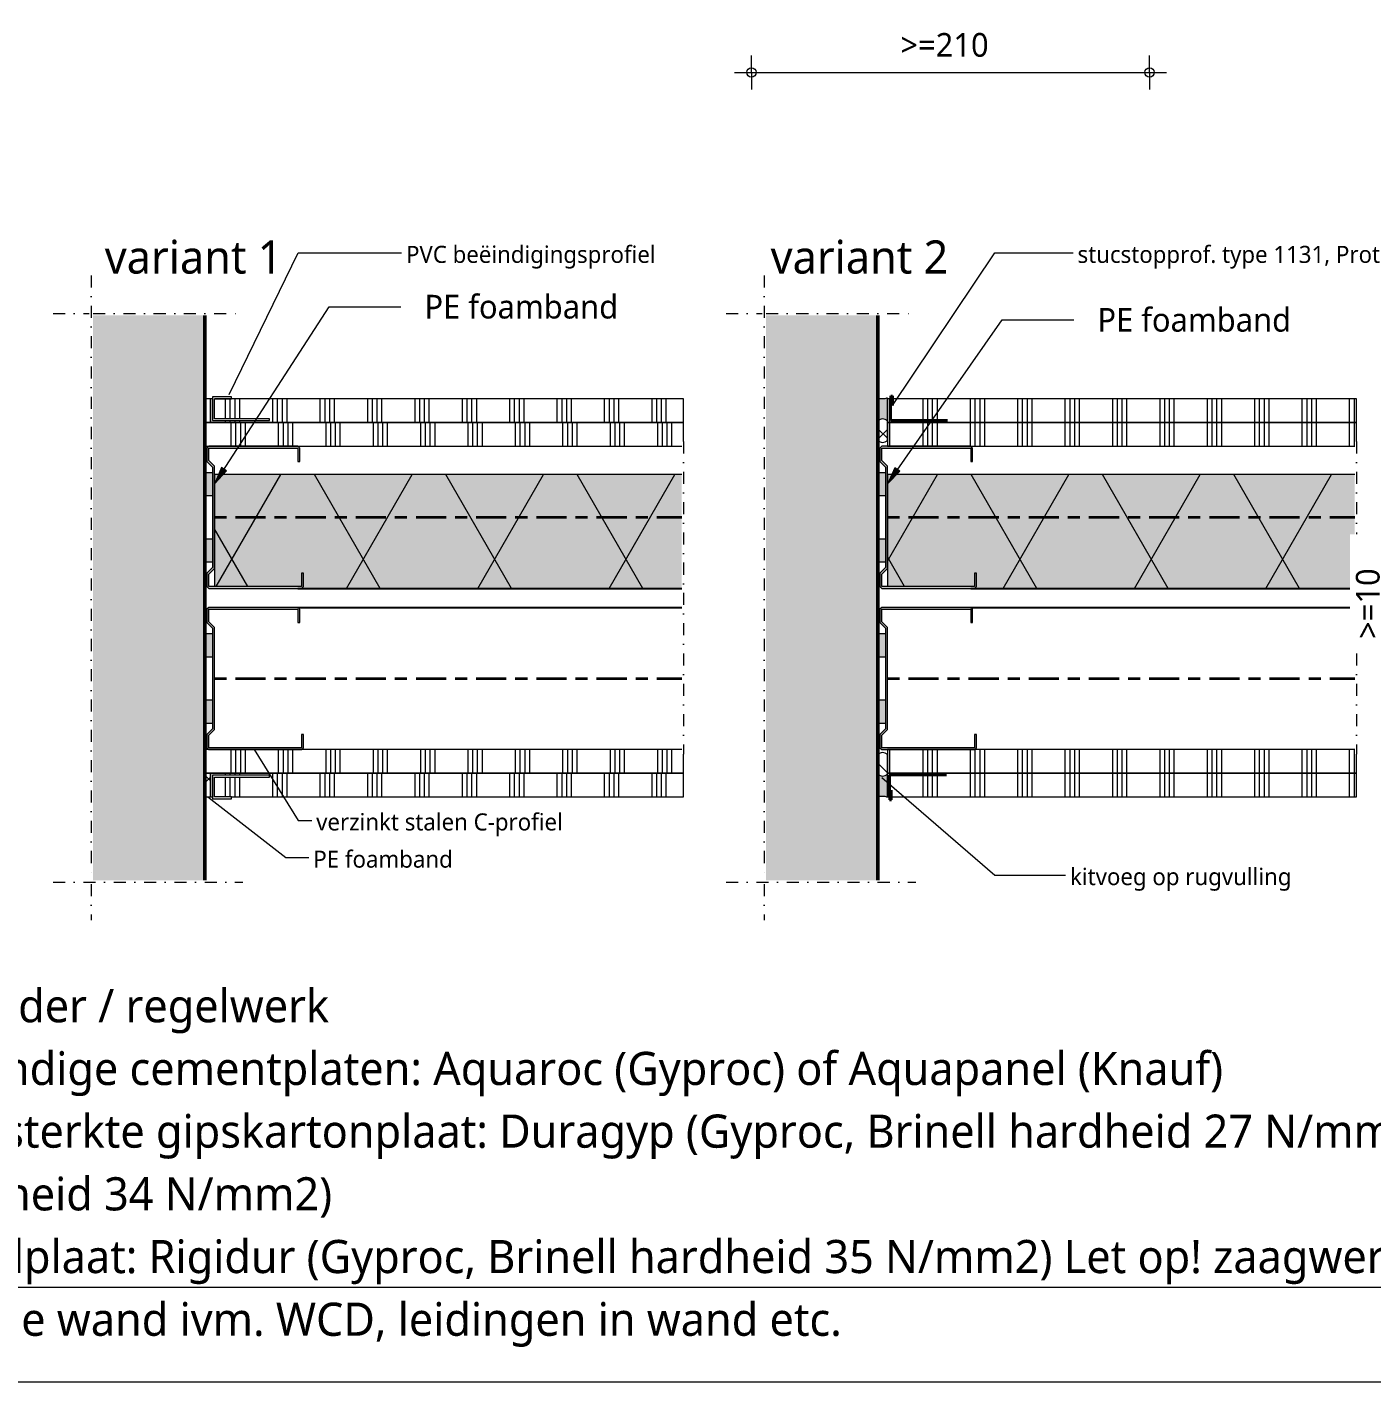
# Model space of a CAD drawing. Header units: millimetres. Extents: x -617 to 12931, y -7813 to -1363.
# Drawn here: x 4742 to 5451, y -4333 to -3619 of the extents above; entities that cross this region are included whole.
import ezdxf

# ---------------------------------------------------------------- set-up
doc = ezdxf.new("R2010")
doc.units = ezdxf.units.MM
doc.linetypes.add('Center', pattern=[31.75, 6.35, -4.7625, 15.875, -4.7625])
doc.linetypes.add('Dash dot', pattern=[15.875, 6.35, -4.7625, 0, -4.7625])
for name, color, linetype, lineweight in [('A-ANNO-DIMS', 211, 'Continuous', 13), ('A-ANNO-DIMS-5', 211, 'Continuous', 13), ('A-ANNO-IDEN', 131, 'Continuous', 18), ('A-DETL', 90, 'Continuous', 13), ('A-DETL-CNTR', 5, 'Center', 35), ('A-DETL-GENF', 92, 'Continuous', 18), ('A-DETL-MBND', 5, 'Continuous', 25), ('G-ANNO-TEXT', 231, 'Continuous', 13)]:
    doc.layers.add(name, color=color, linetype=linetype, lineweight=lineweight)
doc.styles.add('Segoe UI_2', font='segoeui.ttf', dxfattribs={"height": 9})
doc.styles.add('Segoe UI_3', font='segoeui.ttf', dxfattribs={"height": 12.5})
doc.styles.add('Segoe UI_4', font='segoeui.ttf', dxfattribs={"height": 17.5})
doc.dimstyles.new('2_5_mm', dxfattribs={"dimscale": 304.8, "dimtxt": 13.092049, "dimasz": 0.016404, "dimexe": 0.029528, "dimexo": 0.0625, "dimgap": 0.014764, "dimtad": 1, "dimdec": 0, "dimzin": 0, "dimdsep": 46, "dimtxsty": 'Segoe UI_3', "dimblk1": 'DOTBLANK', "dimblk2": 'DOTBLANK', "dimsah": 1, "dimcen": 0.09, "dimdle": 0.029528, "dimazin": 0, "dimtfac": 1, "dimtdec": 4, "dimtix": 1, "dimtmove": 0, "dimatfit": 3, "dimfxl": 0.029528, "dimfxlon": 1, "dimtvp": 1, "dimtfill": 1, "dimtolj": 1, "dimtzin": 0, "dimarcsym": 2})
doc.dimstyles.new('2_5_mm_1', dxfattribs={"dimscale": 304.8, "dimtxt": 13.092049, "dimasz": 0.016404, "dimexe": 0.029528, "dimexo": 0.0625, "dimgap": 0.014764, "dimtad": 1, "dimdec": 0, "dimzin": 0, "dimdsep": 46, "dimtxsty": 'Segoe UI_3', "dimblk1": 'DOTBLANK', "dimblk2": 'DOTBLANK', "dimsah": 1, "dimcen": 0.09, "dimdle": 0.029528, "dimazin": 0, "dimtfac": 1, "dimtdec": 4, "dimtix": 1, "dimtmove": 2, "dimatfit": 3, "dimfxl": 0.029528, "dimfxlon": 1, "dimtvp": 1, "dimtfill": 1, "dimtolj": 1, "dimtzin": 0, "dimarcsym": 2})

# ---------------------------------------------------------------- blocks, each defined once
blk = doc.blocks.new('42 isolatie - Type 1-3760026-22_1 Principedetails metalstud')
at = {"layer": 'A-DETL-GENF'}
blk.add_hatch(color=256, dxfattribs=at).paths.add_polyline_path([(56.85, -0.8), (1.28, -0.8), (1.28, -60.8), (247.82, -60.8), (247.82, -1.8), (201.82, -1.8), (201.82, -8.8), (200.82, -8.8), (200.82, -1.8), (201.82, -0.8), (174.39, -0.8)])
at = {"layer": 'A-DETL-GENF', "lineweight": 13}
h = blk.add_hatch(dxfattribs=at)
h.set_pattern_fill('FP_2', color=256, style=0, pattern_type=2)
h.set_pattern_definition([(300, (0, -60.8), (-51.962, -30), []), (240, (0, -60.8), (-51.962, 30), [])])
h.paths.add_polyline_path([(56.85, -0.8), (1.28, -0.8), (1.28, -60.8), (247.82, -60.8), (247.82, -1.8), (201.82, -1.8), (201.82, -8.8), (200.82, -8.8), (200.82, -1.8), (201.82, -0.8), (174.39, -0.8)])
at = {"layer": 'A-DETL-GENF'}
for p, q in [((201.82, -0.8), (1.28, -0.8)), ((201.82, -0.8), (1.28, -0.8)), ((247.82, -11.39), (247.82, -1.8)), ((247.82, -11.39), (247.82, -1.8)), ((247.82, -60.8), (247.82, -11.39)), ((1.28, -60.8), (247.82, -60.8)), ((1.28, -60.8), (247.82, -60.8))]:
    blk.add_line(p, q, dxfattribs=at)
blk = doc.blocks.new('40  gipsplaat - D12_5-V206-22_1 Principedetails metalstud')
at = {"layer": 'A-DETL-GENF', "lineweight": 13}
h = blk.add_hatch(dxfattribs=at)
h.set_pattern_fill('FP_248', color=256, style=0, pattern_type=2)
h.set_pattern_definition([(90, (-5185.57, 3839.633), (-25, 1e-15), []), (90, (-5183.07, 3839.633), (-25, 1e-15), []), (90, (-5180.57, 3839.633), (-25, 1e-15), []), (90, (-5178.07, 3839.633), (-25, 1e-15), [])])
h.paths.add_polyline_path([(0, 0), (246.55, 0), (246.55, 2.5), (247.55, 2.5), (247.55, 12.5), (0, 12.5), (0, 2.21)])
at = {"layer": 'A-DETL-GENF'}
for p, q in [((247.55, 12.5), (0, 12.5)), ((0, 12.5), (0, 3.12)), ((0, 12.5), (0, 3.12)), ((247.55, 2.5), (247.55, 12.5)), ((247.55, 2.5), (247.55, 12.5)), ((0, 3.12), (0, 0)), ((0, 3.12), (0, 0)), ((0, 0), (36, 0)), ((36, 0), (44, 0)), ((44, 0), (246.55, 0)), ((44, 0), (246.55, 0))]:
    blk.add_line(p, q, dxfattribs=at)
blk = doc.blocks.new('40  gipsplaat - D12_5-V207-22_1 Principedetails metalstud')
at = {"layer": 'A-DETL-GENF', "lineweight": 13}
h = blk.add_hatch(dxfattribs=at)
h.set_pattern_fill('FP_249', color=256, style=0, pattern_type=2)
h.set_pattern_definition([(90, (-5185.57, 3827.133), (-25, 1e-15), []), (90, (-5183.07, 3827.133), (-25, 1e-15), []), (90, (-5180.57, 3827.133), (-25, 1e-15), []), (90, (-5178.07, 3827.133), (-25, 1e-15), [])])
h.paths.add_polyline_path([(0, 0), (247.55, 0), (247.55, 12.5), (0, 12.47), (0, 0.77)])
at = {"layer": 'A-DETL-GENF'}
for p, q in [((247.55, 12.5), (0, 12.5)), ((0, 12.5), (0, 0)), ((247.55, 12.5), (0, 12.5)), ((247.55, 0), (247.55, 12.5)), ((247.55, 0), (247.55, 12.5)), ((0, 0), (247.55, 0)), ((0, 0), (247.55, 0))]:
    blk.add_line(p, q, dxfattribs=at)
blk = doc.blocks.new('40  gipsplaat - D12_5-V208-22_1 Principedetails metalstud')
at = {"layer": 'A-DETL-GENF', "lineweight": 13}
h = blk.add_hatch(dxfattribs=at)
h.set_pattern_fill('FP_250', color=256, style=0, pattern_type=2)
h.set_pattern_definition([(90, (-5185.57, 4012.133), (-25, 1e-15), []), (90, (-5183.07, 4012.133), (-25, 1e-15), []), (90, (-5180.57, 4012.133), (-25, 1e-15), []), (90, (-5178.07, 4012.133), (-25, 1e-15), [])])
h.paths.add_polyline_path([(46, 0), (247.55, 0), (247.55, 10), (246.55, 10), (246.55, 12.5), (0, 12.5), (0, 0), (36, 0)])
at = {"layer": 'A-DETL-GENF'}
for p, q in [((36, 12.5), (0, 12.5)), ((0, 12.5), (0, 9.8)), ((0, 12.5), (0, 9.8)), ((0, 9.8), (0, 0)), ((0, 9.8), (0, 0)), ((46, 12.5), (36, 12.5)), ((246.55, 12.5), (46, 12.5)), ((246.55, 12.5), (46, 12.5)), ((247.55, 0), (247.55, 10)), ((247.55, 0), (247.55, 10)), ((0, 0), (247.55, 0))]:
    blk.add_line(p, q, dxfattribs=at)
blk = doc.blocks.new('40  gipsplaat - D12_5-V209-22_1 Principedetails metalstud')
at = {"layer": 'A-DETL-GENF', "lineweight": 13}
h = blk.add_hatch(dxfattribs=at)
h.set_pattern_fill('FP_251', color=256, style=0, pattern_type=2)
h.set_pattern_definition([(90, (-5185.57, 4024.633), (-25, 1e-15), []), (90, (-5183.07, 4024.633), (-25, 1e-15), []), (90, (-5180.57, 4024.633), (-25, 1e-15), []), (90, (-5178.07, 4024.633), (-25, 1e-15), [])])
h.paths.add_polyline_path([(14.66, 0), (247.55, 0), (247.55, 12.5), (0, 12.5), (0, 0)])
at = {"layer": 'A-DETL-GENF'}
for p, q in [((247.55, 12.5), (0, 12.5)), ((0, 12.5), (0, 0)), ((247.55, 12.5), (0, 12.5)), ((247.55, 0), (247.55, 12.5)), ((247.55, 0), (247.55, 12.5)), ((0, 0), (247.55, 0)), ((0, 0), (247.55, 0))]:
    blk.add_line(p, q, dxfattribs=at)
blk = doc.blocks.new('22 metalstud profiel - 75 mm vert-2069729-22_1 Principedetails metalstud')
at = {"layer": 'A-DETL-GENF'}
for points in [[(-23.5, -3), (-11.5, -3), (-11.5, 1), (-23.5, 1)], [(11.5, -3), (23.5, -3), (23.5, 1), (11.5, 1)], [(-37.5, -50), (-36.5, -51), (-29.5, -51), (-29.5, -50), (-36.5, -50), (-36.5, -1), (-29.91, -1), (-26.91, -4), (26.91, -4), (29.91, -1), (36.5, -1), (36.5, -48), (29.5, -48), (29.5, -49), (36.5, -49), (37.5, -48), (37.5, -1), (36.5, 0), (29.5, 0), (26.5, -3), (-26.5, -3), (-29.5, 0), (-36.5, 0), (-37.5, -1), (-37.5, -12.92)]]:
    blk.add_hatch(color=256, dxfattribs=at).paths.add_polyline_path(points)
for p, q in [((-36.5, 0), (-37.5, -1)), ((-29.5, 0), (-36.5, 0)), ((-26.5, -3), (-29.5, 0)), ((-23.5, 1), (-23.5, -3)), ((-11.5, -3), (-11.5, 1)), ((11.5, 1), (11.5, -3)), ((23.5, -3), (23.5, 1)), ((29.5, 0), (26.5, -3)), ((36.5, 0), (29.5, 0)), ((37.5, -1), (36.5, 0)), ((-37.5, -1), (-37.5, -50)), ((-36.5, -50), (-36.5, -1)), ((-36.5, -1), (-29.91, -1)), ((-29.91, -1), (-26.91, -4)), ((-26.91, -4), (26.91, -4)), ((26.5, -3), (-26.5, -3)), ((26.91, -4), (29.91, -1)), ((29.91, -1), (36.5, -1)), ((36.5, -1), (36.5, -48)), ((37.5, -48), (37.5, -1)), ((-37.5, -50), (-36.5, -51)), ((-29.5, -50), (-36.5, -50)), ((-29.5, -51), (-29.5, -50)), ((36.5, -48), (29.5, -48)), ((29.5, -48), (29.5, -49)), ((29.5, -49), (36.5, -49)), ((36.5, -49), (37.5, -48)), ((-36.5, -51), (-29.5, -51))]:
    blk.add_line(p, q, dxfattribs=at)
blk = doc.blocks.new('42 stucstopprofiel droogbouw - type 1131-V158-22_1 Principedetails metalstud')
at = {"layer": 'A-DETL-GENF', "lineweight": 35}
for p, q in [((0, 14), (-0.99, 14)), ((-0.99, 14), (-0.99, 9)), ((0, 1), (0, 14)), ((-30, 1), (0, 1))]:
    blk.add_line(p, q, dxfattribs=at)
blk = doc.blocks.new('42 stucstopprofiel droogbouw - type 1131-V218-22_1 Principedetails metalstud')
at = {"layer": 'A-DETL-GENF', "lineweight": 35}
for p, q in [((-30, -1), (0, -1)), ((0, -1), (0, -14)), ((-0.99, -14), (-0.99, -9)), ((0, -14), (-0.99, -14))]:
    blk.add_line(p, q, dxfattribs=at)
blk = doc.blocks.new('00 afbreeklijn 1 s l - Type 1-V18-22_1 Principedetails metalstud')
at = {"layer": 'A-DETL-GENF', "linetype": 'Dash dot'}
blk.add_line((145, 0), (-20, 0), dxfattribs=at)
blk = doc.blocks.new('40  gipsplaat - D12_5-V230-22_1 Principedetails metalstud')
at = {"layer": 'A-DETL-GENF', "lineweight": 13}
h = blk.add_hatch(dxfattribs=at)
h.set_pattern_fill('FP_272', color=256, style=0, pattern_type=2)
h.set_pattern_definition([(90, (-4825.57, 3839.633), (-25, 1e-15), []), (90, (-4823.07, 3839.633), (-25, 1e-15), []), (90, (-4820.57, 3839.633), (-25, 1e-15), []), (90, (-4818.07, 3839.633), (-25, 1e-15), [])])
h.paths.add_polyline_path([(3, 0), (251.55, 0), (251.55, 2.5), (252.55, 2.5), (252.55, 12.5), (0, 12.5), (0, 0), (2, 0)])
at = {"layer": 'A-DETL-GENF'}
for p, q in [((3, 12.5), (0, 12.5)), ((252.55, 12.5), (3, 12.5)), ((252.55, 2.5), (252.55, 12.5)), ((252.55, 2.5), (252.55, 12.5)), ((0, 0), (2, 0)), ((0, 0), (2, 0)), ((2, 0), (41, 0)), ((41, 0), (49, 0)), ((49, 0), (251.55, 0)), ((49, 0), (251.55, 0))]:
    blk.add_line(p, q, dxfattribs=at)
blk = doc.blocks.new('40  gipsplaat - D12_5-V231-22_1 Principedetails metalstud')
at = {"layer": 'A-DETL-GENF', "lineweight": 13}
h = blk.add_hatch(dxfattribs=at)
h.set_pattern_fill('FP_273', color=256, style=0, pattern_type=2)
h.set_pattern_definition([(90, (-4828.57, 3827.133), (-25, 1e-15), []), (90, (-4826.07, 3827.133), (-25, 1e-15), []), (90, (-4823.57, 3827.133), (-25, 1e-15), []), (90, (-4821.07, 3827.133), (-25, 1e-15), [])])
h.paths.add_polyline_path([(1, 0), (249.55, 0), (249.55, 12.5), (2, 12.5), (2, 2), (31, 2), (31, 1), (1, 1), (1, 12.5), (0, 12.5), (0, 0)])
at = {"layer": 'A-DETL-GENF'}
for p, q in [((1, 12.5), (0, 12.5)), ((0, 12.5), (0, 0)), ((1, 12.5), (0, 12.5)), ((11, 12.5), (2, 12.5)), ((249.55, 12.5), (11, 12.5)), ((249.55, 12.5), (11, 12.5)), ((249.55, 0), (249.55, 12.5)), ((249.55, 0), (249.55, 12.5)), ((0, 0), (249.55, 0)), ((0, 0), (249.55, 0))]:
    blk.add_line(p, q, dxfattribs=at)
blk = doc.blocks.new('40  gipsplaat - D12_5-V232-22_1 Principedetails metalstud')
at = {"layer": 'A-DETL-GENF', "lineweight": 13}
h = blk.add_hatch(dxfattribs=at)
h.set_pattern_fill('FP_274', color=256, style=0, pattern_type=2)
h.set_pattern_definition([(90, (-4825.57, 4012.133), (-25, 1e-15), []), (90, (-4823.07, 4012.133), (-25, 1e-15), []), (90, (-4820.57, 4012.133), (-25, 1e-15), []), (90, (-4818.07, 4012.133), (-25, 1e-15), [])])
h.paths.add_polyline_path([(3, 0), (252.55, 0), (252.55, 10), (251.55, 10), (251.55, 12.5), (0, 12.5), (0, 0), (2, 0)])
at = {"layer": 'A-DETL-GENF'}
for p, q in [((2, 12.5), (0, 12.5)), ((2, 12.5), (0, 12.5)), ((41, 12.5), (2, 12.5)), ((51, 12.5), (41, 12.5)), ((251.55, 12.5), (51, 12.5)), ((251.55, 12.5), (51, 12.5)), ((252.55, 0), (252.55, 10)), ((252.55, 0), (252.55, 10)), ((0, 0), (3, 0)), ((3, 0), (252.55, 0))]:
    blk.add_line(p, q, dxfattribs=at)
blk = doc.blocks.new('40  gipsplaat - D12_5-V233-22_1 Principedetails metalstud')
at = {"layer": 'A-DETL-GENF', "lineweight": 13}
h = blk.add_hatch(dxfattribs=at)
h.set_pattern_fill('FP_275', color=256, style=0, pattern_type=2)
h.set_pattern_definition([(90, (-4828.57, 4024.633), (-25, 1e-15), []), (90, (-4826.07, 4024.633), (-25, 1e-15), []), (90, (-4823.57, 4024.633), (-25, 1e-15), []), (90, (-4821.07, 4024.633), (-25, 1e-15), [])])
h.paths.add_polyline_path([(77.8, 0), (249.55, 0), (249.55, 12.5), (0, 12.5), (0, 0), (1, 0), (1, 11.5), (31, 11.5), (31, 10.5), (2, 10.5), (2, 0), (31, 0)])
at = {"layer": 'A-DETL-GENF'}
for p, q in [((249.55, 12.5), (0, 12.5)), ((0, 12.5), (0, 0)), ((249.55, 12.5), (0, 12.5)), ((249.55, 0), (249.55, 12.5)), ((249.55, 0), (249.55, 12.5)), ((0, 0), (1, 0)), ((0, 0), (1, 0)), ((11, 0), (249.55, 0)), ((11, 0), (249.55, 0))]:
    blk.add_line(p, q, dxfattribs=at)
blk = doc.blocks.new('42 PVC beëindigingsprofiel - Type 3741-4977620-22_1 Principedetails metalstud')
at = {"layer": 'A-DETL-GENF'}
for p, q in [((-1, -1), (-31, -1)), ((-31, -1), (-31, -2)), ((-31, -2), (-2, -2)), ((-2, -2), (-2, -12.5)), ((-1, -13.5), (-1, -1)), ((-2, -12.5), (-11, -12.5)), ((-11, -12.5), (-11, -13.5)), ((-11, -13.5), (-1, -13.5))]:
    blk.add_line(p, q, dxfattribs=at)
blk = doc.blocks.new('30 rugvulling kitvoeg - vierkante rugvulling-V234-22_1 Principedetails metalstud')
at = {"layer": 'A-DETL-GENF', "lineweight": 13}
h = blk.add_hatch(dxfattribs=at)
h.set_pattern_fill('FP_276', color=256, style=0, pattern_type=2)
h.set_pattern_definition([(45, (-4835.57, 3827.133), (-10.6066, 10.6066), []), (135, (-4835.57, 3827.133), (-10.6066, -10.6066), [])])
h.paths.add_polyline_path([(3, 0), (3, 12.5), (0, 12.5), (0, 0)])
at = {"layer": 'A-DETL-GENF'}
for p, q in [((3, 12.5), (0, 12.5)), ((3, 0), (3, 12.5)), ((0, 0), (3, 0))]:
    blk.add_line(p, q, dxfattribs=at)
blk = doc.blocks.new('30 rugvulling kitvoeg - vierkante rugvulling-V235-22_1 Principedetails metalstud')
at = {"layer": 'A-DETL-GENF', "lineweight": 13}
h = blk.add_hatch(dxfattribs=at)
h.set_pattern_fill('FP_277', color=256, style=0, pattern_type=2)
h.set_pattern_definition([(45, (-4835.57, 4024.633), (-10.6066, 10.6066), []), (135, (-4835.57, 4024.633), (-10.6066, -10.6066), [])])
h.paths.add_polyline_path([(3, 0), (3, 12.5), (0, 12.5), (0, 0)])
at = {"layer": 'A-DETL-GENF'}
for p, q in [((3, 12.5), (0, 12.5)), ((3, 0), (3, 12.5)), ((0, 0), (3, 0))]:
    blk.add_line(p, q, dxfattribs=at)
blk = doc.blocks.new('42 PVC beëindigingsprofiel - Type 3741-2060503-22_1 Principedetails metalstud')
at = {"layer": 'A-DETL-GENF'}
for p, q in [((-1, 13.5), (-11, 13.5)), ((-11, 13.5), (-11, 12.5)), ((-11, 12.5), (-2, 12.5)), ((-2, 12.5), (-2, 2)), ((-1, 1), (-1, 13.5)), ((-2, 2), (-31, 2)), ((-31, 2), (-31, 1)), ((-31, 1), (-1, 1))]:
    blk.add_line(p, q, dxfattribs=at)
blk = doc.blocks.new('30 kitvoeg op rugvulling - holle kitvoeg 5mm-V239-22_1 Principedetails metalstud')
at = {"layer": 'A-DETL-GENF', "lineweight": 13}
blk.add_hatch(color=256, dxfattribs=at).paths.add_polyline_path([(5, -12.15), (5, 0), (3.33, -0.44), (1.67, -0.44), (0, 0), (0, -12.15), (0.6, -11.62), (1.31, -11.24), (2.1, -11.05), (2.9, -11.05), (3.69, -11.24), (4.4, -11.62)])
h = blk.add_hatch(dxfattribs=at)
h.set_pattern_fill('FP_282', color=256, style=0, pattern_type=2)
h.set_pattern_definition([(45, (-5190.57, 3814.214), (-10.6066, 10.6066), []), (135, (-5190.57, 3814.214), (-10.6066, -10.6066), [])])
h.paths.add_polyline_path([(2.9, -23.41), (3.69, -23.21), (4.4, -22.84), (5, -22.3), (5, -12.15), (4.4, -11.62), (3.69, -11.24), (2.9, -11.05), (2.1, -11.05), (1.31, -11.24), (0.6, -11.62), (0, -12.15), (0, -22.3), (0.6, -22.84), (1.31, -23.21), (2.1, -23.41)])
at = {"layer": 'A-DETL-GENF'}
blk.add_line((5, -12.15), (5, 0), dxfattribs=at)
at = {"layer": 'A-DETL-GENF', "lineweight": 13}
blk.add_line((5, -22.3), (5, -12.15), dxfattribs=at)
for centre, start, end in [((2.5, -14.36), 41.40962, 138.59038), ((2.5, -20.1), 221.40962, 318.59038)]:
    blk.add_arc(centre, 3.33, start, end, dxfattribs=at)
at = {"layer": 'A-DETL-GENF'}
blk.add_open_spline([(5, 0), (4.44, -0.22), (3.33, -0.52), (1.67, -0.52), (0.56, -0.22), (0, 0)], degree=3, dxfattribs=at)
blk = doc.blocks.new('30 kitvoeg op rugvulling - holle kitvoeg 5mm-V240-22_1 Principedetails metalstud')
at = {"layer": 'A-DETL-GENF', "lineweight": 13}
blk.add_hatch(color=256, dxfattribs=at).paths.add_polyline_path([(5, 0), (3.33, -0.44), (1.67, -0.44), (0, 0), (0, -12.15), (0.6, -11.62), (1.31, -11.24), (2.1, -11.05), (2.9, -11.05), (3.69, -11.24), (4.4, -11.62), (5, -12.15), (5, -11.05)])
h = blk.add_hatch(dxfattribs=at)
h.set_pattern_fill('FP_283', color=256, style=0, pattern_type=2)
h.set_pattern_definition([(225, (5195.57, -4024.633), (10.606602, -10.606602), []), (315, (5195.57, -4024.633), (10.606602, 10.606602), [])])
h.paths.add_polyline_path([(2.1, -11.05), (1.31, -11.24), (0.6, -11.62), (0, -12.15), (0, -22.3), (0.6, -22.84), (1.31, -23.21), (2.1, -23.41), (2.9, -23.41), (3.69, -23.21), (4.4, -22.84), (5, -22.3), (5, -12.15), (4.4, -11.62), (3.69, -11.24), (2.9, -11.05)])
at = {"layer": 'A-DETL-GENF'}
blk.add_line((0, 0), (0, -12.15), dxfattribs=at)
at = {"layer": 'A-DETL-GENF', "lineweight": 13}
blk.add_line((0, -12.15), (0, -22.3), dxfattribs=at)
for centre, start, end in [((2.5, -14.36), 41.40962, 138.59038), ((2.5, -20.1), 221.40962, 318.59038)]:
    blk.add_arc(centre, 3.33, start, end, dxfattribs=at)
at = {"layer": 'A-DETL-GENF'}
blk.add_open_spline([(5, 0), (4.44, -0.22), (3.33, -0.52), (1.67, -0.52), (0.56, -0.22), (0, 0)], degree=3, dxfattribs=at)
blk = doc.blocks.new('23 vloerweergave - 23 DI vloerweergave s e-2127734-22_1 Principedetails metalstud')
at = {"layer": 'A-DETL-GENF', "linetype": 'Dash dot'}
blk.add_hatch(color=256, dxfattribs=at).paths.add_polyline_path([(149, 0), (149, 59), (-149, 59), (-149, 0)])
for p, q in [((-150, 80), (-150, -20)), ((150, 80), (150, 61)), ((-151, 60), (-170, 60)), ((170, 60), (-149, 60)), ((150, 59), (150, -20))]:
    blk.add_line(p, q, dxfattribs=at)
at = {"layer": 'A-DETL-GENF', "lineweight": 50}
blk.add_line((-149, 0), (149, 0), dxfattribs=at)
blk = doc.blocks.new('DIMBLOCK113-22_1 Principedetails metalstud')
at = {"layer": 'A-ANNO-DIMS-5'}
for p, q in [((5479.78, -3914.63), (5470.78, -3914.63)), ((5479.78, -3914.63), (5479.78, -3924.63)), ((5479.78, -3914.63), (5488.78, -3914.63)), ((5479.78, -3924.63), (5470.78, -3924.63)), ((5479.78, -3924.63), (5488.78, -3924.63))]:
    blk.add_line(p, q, dxfattribs=at)
for centre in [(5479.78, -3914.63), (5479.78, -3924.63)]:
    blk.add_circle(centre, 2.5, dxfattribs=at)
at = {"layer": 'A-ANNO-DIMS-5', "color": 0, "insert": (5442.73, -3941.29), "char_height": 12.5, "width": 51.9873, "attachment_point": 1, "rotation": 90, "line_spacing_factor": 1.142579, "style": 'Segoe UI_3', "bg_fill": 3, "box_fill_scale": 1.25, "bg_fill_color": 9, "bg_fill_true_color": 13158600, "bg_fill_transparency": 0}
blk.add_mtext('>=10', dxfattribs=at)
blk = doc.blocks.new('_DotBlank')
at = {"color": 0, "linetype": 'ByBlock', "lineweight": -2}
blk.add_line((-0.5, 0), (-1, 0), dxfattribs=at)
blk.add_circle((0, 0), 0.5, dxfattribs=at)
blk = doc.blocks.new('DIMBLOCK121-22_1 Principedetails metalstud')
at = {"layer": 'A-ANNO-DIMS-5'}
for p, q in [((5123.87, -3642.5), (5123.87, -3633.5)), ((5333.87, -3642.5), (5333.87, -3633.5)), ((5114.87, -3642.5), (5342.87, -3642.5)), ((5123.87, -3642.5), (5123.87, -3651.5)), ((5333.87, -3642.5), (5333.87, -3651.5))]:
    blk.add_line(p, q, dxfattribs=at)
for centre in [(5123.87, -3642.5), (5333.87, -3642.5)]:
    blk.add_circle(centre, 2.5, dxfattribs=at)
at = {"layer": 'A-ANNO-DIMS-5', "color": 0, "insert": (5202.44, -3621.69), "char_height": 12.5, "width": 63.4131, "attachment_point": 1, "line_spacing_factor": 1.142579, "style": 'Segoe UI_3', "bg_fill": 3, "box_fill_scale": 1.25, "bg_fill_color": 9, "bg_fill_true_color": 13158600, "bg_fill_transparency": 0}
blk.add_mtext('>=210', dxfattribs=at)

msp = doc.modelspace()

# ---------------------------------------------------------------- hatches: boundary and pattern name
at = {"layer": 'G-ANNO-TEXT'}
for points in [[(4840.74, -3859.3), (4846.96, -3852.61), (4844.3, -3850.88)], [(5195.74, -3859.3), (5202.2, -3852.83), (5199.6, -3851.01)]]:
    msp.add_hatch(color=7, dxfattribs=at).paths.add_polyline_path(points)

# ---------------------------------------------------------------- linework, layer by layer
at = {"layer": 'A-ANNO-IDEN'}
for p, q in [((4848.34, -3812.38), (4884.81, -3737.64)), ((4884.81, -3737.64), (4941.66, -3737.64)), ((5198.26, -3818.1), (5252.29, -3737.64)), ((5252.29, -3737.64), (5295.9, -3737.64)), ((4861.57, -3999.63), (4884.81, -4036.99)), ((5192.7, -4014.33), (5252.29, -4065.83)), ((4837.07, -4024.63), (4878.17, -4056.64)), ((4884.81, -4036.99), (4894.25, -4036.99)), ((4878.17, -4056.64), (4892.75, -4056.64)), ((5252.29, -4065.83), (5291.94, -4065.83))]:
    msp.add_line(p, q, dxfattribs=at)
at = {"layer": 'A-DETL', "lineweight": 18}
for p, q in [((4120.71, -4283.15), (6120.71, -4283.15)), ((4070.71, -4333.15), (8270.71, -4333.15))]:
    msp.add_line(p, q, dxfattribs=at)
at = {"layer": 'A-DETL-CNTR'}
for p, q in [((4840.57, -3877.13), (5087.12, -3877.13)), ((5195.57, -3877.13), (5442.12, -3877.13)), ((4840.57, -3962.13), (5087.12, -3962.13)), ((5195.57, -3962.13), (5442.12, -3962.13))]:
    msp.add_line(p, q, dxfattribs=at)
at = {"layer": 'A-DETL-MBND'}
for p, q in [((4884.57, -3914.63), (5087.12, -3914.63)), ((5239.57, -3914.63), (5442.12, -3914.63)), ((4884.57, -3924.63), (5087.12, -3924.63)), ((5239.57, -3924.63), (5442.12, -3924.63))]:
    msp.add_line(p, q, dxfattribs=at)
at = {"layer": 'G-ANNO-TEXT', "color": 250}
for p, q in [((4840.74, -3859.3), (4901.13, -3766.03)), ((4901.13, -3766.03), (4938.88, -3766.03)), ((5195.74, -3859.3), (5256.13, -3772.95)), ((5256.13, -3772.95), (5293.88, -3772.95)), ((4844.3, -3850.88), (4840.74, -3859.3)), ((4846.96, -3852.61), (4844.3, -3850.88)), ((5199.6, -3851.01), (5195.74, -3859.3)), ((5202.2, -3852.83), (5199.6, -3851.01)), ((4840.74, -3859.3), (4846.96, -3852.61)), ((5195.74, -3859.3), (5202.2, -3852.83))]:
    msp.add_line(p, q, dxfattribs=at)

# ---------------------------------------------------------------- block references
at = {"layer": 'A-DETL-GENF', "linetype": 'Dash dot', "rotation": 89.99999999999991}
for name, p in [('23 vloerweergave - 23 DI vloerweergave s e-2127734-22_1 Principedetails metalstud', (4835.57, -3919.6)), ('23 vloerweergave - 23 DI vloerweergave s e-2127734-22_1 Principedetails metalstud', (5190.57, -3919.6)), ('00 afbreeklijn 1 s l - Type 1-V18-22_1 Principedetails metalstud', (5088.12, -3982.13)), ('00 afbreeklijn 1 s l - Type 1-V18-22_1 Principedetails metalstud', (5443.12, -3982.13))]:
    msp.add_blockref(name, p, dxfattribs=at)
at = {"layer": 'A-DETL-GENF'}
for name, p in [('30 rugvulling kitvoeg - vierkante rugvulling-V234-22_1 Principedetails metalstud', (4835.57, -3827.13)), ('40  gipsplaat - D12_5-V231-22_1 Principedetails metalstud', (4838.57, -3827.13)), ('40  gipsplaat - D12_5-V207-22_1 Principedetails metalstud', (5195.57, -3827.13)), ('40  gipsplaat - D12_5-V230-22_1 Principedetails metalstud', (4835.57, -3839.63)), ('40  gipsplaat - D12_5-V206-22_1 Principedetails metalstud', (5195.57, -3839.63)), ('40  gipsplaat - D12_5-V232-22_1 Principedetails metalstud', (4835.57, -4012.13)), ('40  gipsplaat - D12_5-V208-22_1 Principedetails metalstud', (5195.57, -4012.13)), ('30 rugvulling kitvoeg - vierkante rugvulling-V235-22_1 Principedetails metalstud', (4835.57, -4024.63)), ('40  gipsplaat - D12_5-V233-22_1 Principedetails metalstud', (4838.57, -4024.63)), ('40  gipsplaat - D12_5-V209-22_1 Principedetails metalstud', (5195.57, -4024.63))]:
    msp.add_blockref(name, p, dxfattribs=at)
for name, p, rotation in [('42 PVC beëindigingsprofiel - Type 3741-4977620-22_1 Principedetails metalstud', (4838.57, -3827.13), 180), ('22 metalstud profiel - 75 mm vert-2069729-22_1 Principedetails metalstud', (4836.57, -3877.13), 89.99999999999991), ('22 metalstud profiel - 75 mm vert-2069729-22_1 Principedetails metalstud', (5191.57, -3877.13), 89.99999999999991), ('42 isolatie - Type 1-3760026-22_1 Principedetails metalstud', (5088.39, -3915.43), 180), ('42 isolatie - Type 1-3760026-22_1 Principedetails metalstud', (5443.39, -3915.43), 180), ('22 metalstud profiel - 75 mm vert-2069729-22_1 Principedetails metalstud', (4836.57, -3962.13), 89.99999999999991), ('22 metalstud profiel - 75 mm vert-2069729-22_1 Principedetails metalstud', (5191.57, -3962.13), 89.99999999999991), ('42 PVC beëindigingsprofiel - Type 3741-2060503-22_1 Principedetails metalstud', (4838.57, -4012.13), 180)]:
    msp.add_blockref(name, p, dxfattribs=dict(at, rotation=rotation))
at = {"layer": 'A-DETL-GENF', "lineweight": 13}
msp.add_blockref('30 kitvoeg op rugvulling - holle kitvoeg 5mm-V239-22_1 Principedetails metalstud', (5190.57, -3814.21), dxfattribs=at)
at = {"layer": 'A-DETL-GENF', "lineweight": 35, "rotation": 180}
for name, p in [('42 stucstopprofiel droogbouw - type 1131-V218-22_1 Principedetails metalstud', (5197.38, -3827.13)), ('42 stucstopprofiel droogbouw - type 1131-V158-22_1 Principedetails metalstud', (5196.71, -4012.13))]:
    msp.add_blockref(name, p, dxfattribs=at)
at = {"layer": 'A-DETL-GENF', "lineweight": 13, "rotation": 180}
msp.add_blockref('30 kitvoeg op rugvulling - holle kitvoeg 5mm-V240-22_1 Principedetails metalstud', (5195.57, -4024.63), dxfattribs=at)

# ---------------------------------------------------------------- texts
at = {"layer": 'G-ANNO-TEXT', "color": 7, "attachment_point": 1}
for s, insert, char_height, width, style in [('variant 1', (4782.74, -3731.07), 17.5, 113.8396, 'Segoe UI_4'), ('variant 2', (5134, -3731.07), 17.5, 113.8396, 'Segoe UI_4'), ('PE foamband', (4951.38, -3759.78), 12.5, 125.0632, 'Segoe UI_3'), ('PE foamband', (5306.38, -3766.7), 12.5, 125.0632, 'Segoe UI_3'), ('- gipskartonwand met gescheiden staander / regelwerk', (4308.16, -4125.98), 17.5, 730.3373, 'Segoe UI_4'), ('- bij sanitaire ruimte met 2x waterbestendige cementplaten: Aquaroc (Gyproc) of Aquapanel (Knauf)', (4308.16, -4159.06), 17.5, 1316.7717, 'Segoe UI_4'), ('- als wandbescherming met 1x vezelversterkte gipskartonplaat: Duragyp (Gyproc, Brinell hardheid 27 N/mm2 )', (4308.16, -4192.13), 17.5, 1455.0628, 'Segoe UI_4'), ('  of Diamond Board (Knauf, Brinell hardheid 34 N/mm2)', (4308.16, -4225.2), 17.5, 736.7508, 'Segoe UI_4'), ('- als wandbescherming met 1x gipsvezelplaat: Rigidur (Gyproc, Brinell hardheid 35 N/mm2) Let op! zaagwerk.', (4308.16, -4258.27), 17.5, 1444.24, 'Segoe UI_4'), ('- NB.: niet geschikt als woningscheidende wand ivm. WCD, leidingen in wand etc.', (4308.16, -4291.35), 17.5, 1070.2528, 'Segoe UI_4')]:
    msp.add_mtext(s, dxfattribs=dict(at, insert=insert, char_height=char_height, width=width, style=style))

# ---------------------------------------------------------------- dimensions: what is measured, and where the dimension line sits
at = {"layer": 'A-ANNO-DIMS'}
dim = msp.add_linear_dim(base=(5333.87, -3642.5), p1=(5123.87, -3633.5), p2=(5333.87, -3633.5), text='>=210', dimstyle='2_5_mm', override={"dimpost": '<>', "dimfxl": 210}, dxfattribs=at)
dim.commit()
dim.dimension.update_dxf_attribs({"geometry": 'DIMBLOCK121-22_1 Principedetails metalstud', "text_midpoint": (5228.87, -3631.5)})

# ---------------------------------------------------------------- next in the draw order: texts
at = {"layer": 'A-ANNO-IDEN', "lineweight": 13, "char_height": 9, "attachment_point": 1, "style": 'Segoe UI_2', "bg_fill": 3, "box_fill_scale": 1.25, "bg_fill_color": 9, "bg_fill_true_color": 13158600, "bg_fill_transparency": 0}
for s, insert, width in [('PVC beëindigingsprofiel', (4941.66, -3733.94), 171.962), ('stucstopprof. type 1131, Protektor', (5295.9, -3733.94), 242.9113), ('verzinkt stalen C-profiel', (4894.25, -4033.29), 169.1561), ('PE foamband', (4892.75, -4052.93), 93.7974), ('kitvoeg op rugvulling', (5291.94, -4062.13), 152.3206)]:
    msp.add_mtext(s, dxfattribs=dict(at, insert=insert, width=width))

# ---------------------------------------------------------------- next in the draw order: dimensions: what is measured, and where the dimension line sits
at = {"layer": 'A-ANNO-DIMS'}
dim = msp.add_linear_dim(base=(5479.78, -3924.63), p1=(5470.78, -3914.63), p2=(5470.78, -3924.63), angle=90, text='>=10', dimstyle='2_5_mm_1', override={"dimpost": '<>', "dimfxl": 10}, dxfattribs=at)
dim.commit()
dim.dimension.update_dxf_attribs({"geometry": 'DIMBLOCK113-22_1 Principedetails metalstud', "text_midpoint": (5451.07, -3915.3), "dimtype": 160, "text_rotation": 90})

doc.saveas('drawing.dxf')
